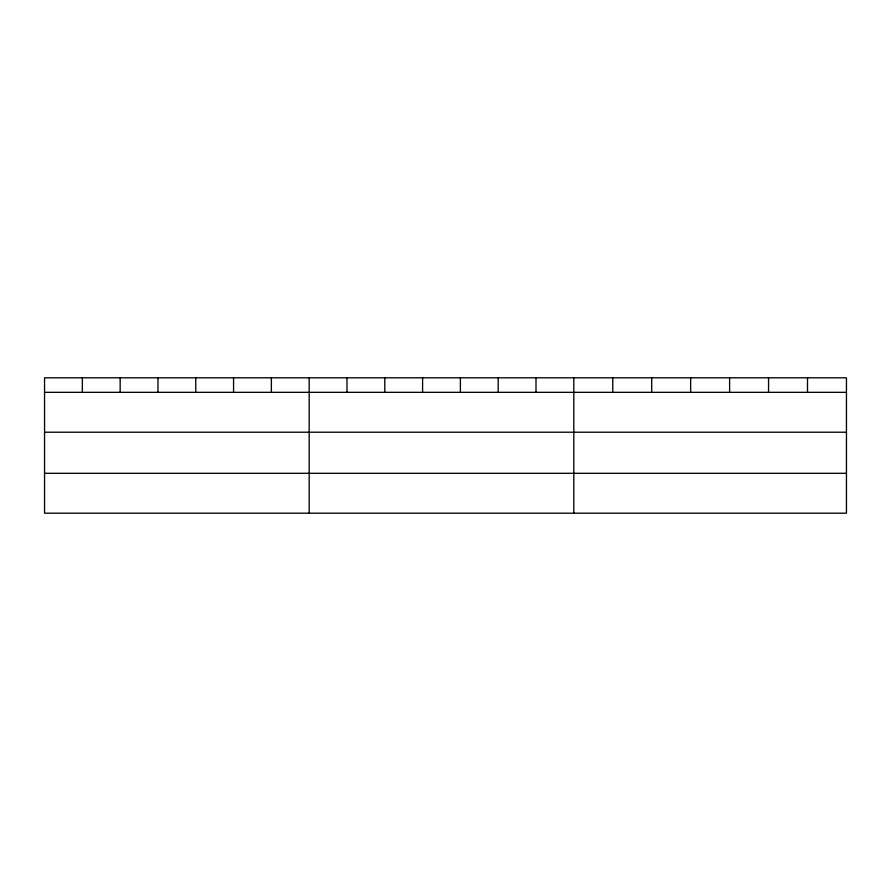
<?xml version="1.0" encoding="UTF-8"?>
<svg xmlns="http://www.w3.org/2000/svg" width="891" height="891" viewBox="0 0 891 891"><rect width="100%" height="100%" fill="white"/><g stroke="black" fill="none" stroke-linecap="round" stroke-linejoin="round"><path stroke-width="1.34" d="M846.45 432.213L846.45 377.806L44.55 377.806L44.55 513.194L846.45 513.194L846.45 432.213L44.55 432.213M44.55 392.33L846.45 392.33M44.55 473.31L846.45 473.31M807.502 377.806L807.502 392.33M768.554 377.806L768.554 392.33M729.606 377.806L729.606 392.33M690.648 377.806L690.648 392.33M651.7 377.806L651.7 392.33M612.752 377.806L612.752 392.33M573.804 377.806L573.804 513.194M536.003 377.806L536.003 392.33M498.192 377.806L498.192 392.33M460.391 377.806L460.391 392.33M422.59 377.806L422.59 392.33M384.789 377.806L384.789 392.33M346.978 377.806L346.978 392.33M309.177 377.806L309.177 513.194M271.376 377.806L271.376 392.33M233.565 377.806L233.565 392.33M195.764 377.806L195.764 392.33M157.963 377.806L157.963 392.33M120.162 377.806L120.162 392.33M82.351 377.806L82.351 392.33"/></g></svg>
